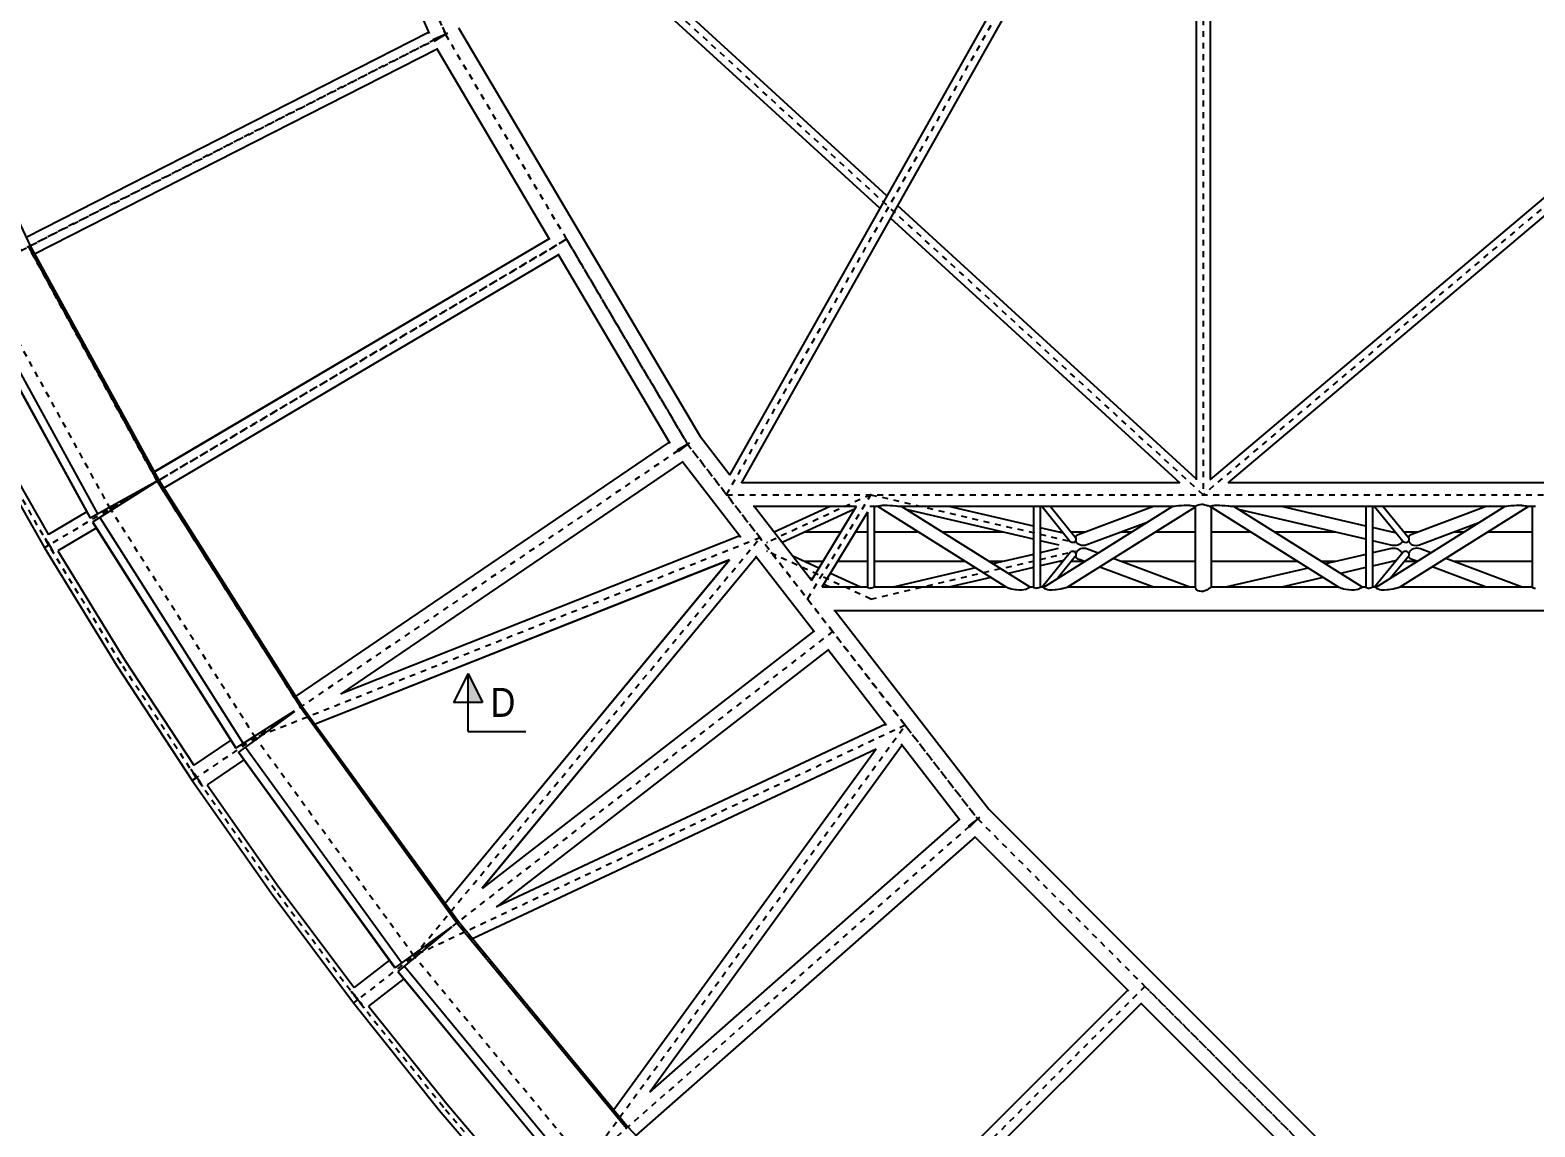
# Model space of a CAD drawing. Header units: millimetres. Extents: x 149919 to 150445, y 136651 to 136866.
# Drawn here: x 150205.24 to 150231.21, y 136682.97 to 136701.89 of the extents above; entities that cross this region are included whole.
import ezdxf

# ---------------------------------------------------------------- set-up
doc = ezdxf.new("R2010")
doc.units = ezdxf.units.MM
doc.header["$LTSCALE"] = 0.25
doc.linetypes.add('CENTER', pattern=[50.8, 31.75, -6.35, 6.35, -6.35])
doc.linetypes.add('XKITLINE00', pattern=[0])
doc.styles.add('ARIAL', font='arial.ttf')

# ---------------------------------------------------------------- blocks, each defined once
blk = doc.blocks.new('çatıı')
at = {"color": 8, "linetype": 'CENTER'}
for p, q in [((6731.6, 5903.8), (7059.2, 5144.6)), ((6731.6, 5903.8), (7059.2, 5144.6)), ((8366.9, 4350.3), (6771.7, 5810.3)), ((7544.5, 4350.3), (8366.9, 5810.3)), ((10096.4, 5810.3), (8366.9, 4350.3)), ((8366.9, 5810.3), (8366.9, 4350.3)), ((6895.4, 5524.2), (7059.2, 5144.6)), ((7059.2, 5144.6), (6145.7, 4679.7)), ((6255.7, 4735.7), (7059.2, 5144.6)), ((7059.2, 5144.6), (7476.9, 4437.5)), ((7059.2, 5144.6), (7476.9, 4437.5)), ((7059.2, 5144.6), (7268.1, 4791)), ((7268.1, 4791), (6374.4, 4263.1)), ((6480.8, 4325.9), (7268.1, 4791)), ((7268.1, 4791), (7476.9, 4437.5)), ((6561.5, 4373.6), (6339.3, 4778.2)), ((6480.8, 4325.9), (6255.7, 4735.7)), ((6374.4, 4263.1), (6256.8, 4469.6)), ((7476.9, 4437.5), (6629, 3861.7)), ((7476.9, 4437.5), (6731.1, 3931)), ((7476.9, 4437.5), (7977.9, 3790.9)), ((7476.9, 4437.5), (7977.9, 3790.9)), ((7602.2, 4275.8), (7476.9, 4437.5)), ((6808.7, 3983.7), (6561.5, 4373.6)), ((7544.5, 4350.3), (9008.6, 4350.3)), ((7793.3, 4350.3), (7614.2, 4267.8)), ((7793.3, 4350.3), (7684, 4170.3)), ((7793.3, 4350.3), (8146.2, 4267.8)), ((6731.1, 3931), (6480.8, 4325.9)), ((6498.5, 4060.4), (6374.4, 4263.1)), ((7602.2, 4275.8), (6731.1, 3931)), ((7602.2, 4275.8), (6731.1, 3931)), ((7004.7, 3554.2), (7602.2, 4275.8)), ((7004.7, 3554.2), (7602.2, 4275.8)), ((7727.4, 4114.2), (7602.2, 4275.8)), ((7602.2, 4275.8), (7602.2, 4275.8)), ((7793.3, 4170.3), (7614.2, 4252.8)), ((7793.3, 4170.3), (8146.2, 4252.8)), ((7727.4, 4114.2), (6907.1, 3478.5)), ((7727.4, 4114.2), (7004.7, 3554.2)), ((7852.7, 3952.5), (7727.4, 4114.2)), ((6629, 3861.7), (6498.5, 4060.4)), ((7078.8, 3611.6), (6808.7, 3983.7)), ((7852.7, 3952.5), (7004.7, 3554.2)), ((7852.7, 3952.5), (7004.7, 3554.2)), ((7301.3, 3195.2), (7852.7, 3952.5)), ((7301.3, 3195.2), (7852.7, 3952.5)), ((7852.7, 3952.5), (7977.9, 3790.9)), ((7004.7, 3554.2), (6731.1, 3931)), ((6765, 3667.9), (6629, 3861.7)), ((7977.9, 3790.9), (7208.6, 3113.6)), ((7977.9, 3790.9), (7301.3, 3195.2)), ((7977.9, 3790.9), (8266.5, 3501.7)), ((7977.9, 3790.9), (8555.1, 3212.6)), ((7977.9, 3790.9), (8555.1, 3212.6)), ((6907.1, 3478.5), (6765, 3667.9)), ((7371.6, 3257.1), (7078.8, 3611.6)), ((7301.3, 3195.2), (7004.7, 3554.2)), ((8266.5, 3501.7), (7532, 2768.6)), ((8266.5, 3501.7), (7619.4, 2855.9)), ((8266.5, 3501.7), (8555.1, 3212.6)), ((7055, 3293.7), (6907.1, 3478.5)), ((7208.6, 3113.6), (7055, 3293.7))]:
    blk.add_line(p, q, dxfattribs=at)
at = {"color": 8, "linetype": 'XKITLINE00'}
for p, q in [((7821.2, 4866.3), (6811.9, 5790)), ((8341.5, 5790), (7549.5, 4384)), ((8379.1, 5784), (8379.1, 4376.5)), ((7808.9, 4844.5), (6828.2, 5742.1)), ((8354.8, 5763.8), (7569.8, 4370.4)), ((8354.8, 5765.5), (8354.8, 4375.8)), ((6877.7, 5501), (7030.8, 5146.2)), ((6144.8, 5200.3), (6342.3, 4779.8)), ((7030.1, 5147.9), (6335.4, 4794.4)), ((7030.1, 5147.9), (6335.4, 4794.4)), ((7062.8, 5146.2), (7037.6, 5135.3)), ((7062.6, 5146.6), (7038.9, 5132.6)), ((7081.9, 5156.1), (7498, 4451.8)), ((7044.7, 5119.1), (6350, 4765.6)), ((7044.7, 5119.1), (6350, 4765.6)), ((7043.8, 5120.7), (7239, 4790.4)), ((7054.7, 5142.7), (7055, 5142.1)), ((7054.9, 5142.7), (7055.2, 5142.2)), ((9215.8, 5082.8), (8378.7, 4376.1)), ((9233.4, 5065.8), (8409.8, 4370.5)), ((8354.8, 4377.9), (7839.6, 4849.4)), ((8327.2, 4370.2), (7827.4, 4827.6)), ((6342.2, 4779.6), (6564.2, 4375.3)), ((6342.3, 4779.8), (6564.4, 4375.3)), ((7238, 4792), (6556.6, 4389.4)), ((7238, 4792), (6556.6, 4389.5)), ((6339.3, 4778.2), (6561.5, 4373.6)), ((7254.4, 4764.2), (6573, 4361.7)), ((7254.4, 4764.2), (6573, 4361.6)), ((7253.4, 4765.9), (7446.3, 4439.5)), ((6223.5, 4714.6), (6445.7, 4310)), ((6223.9, 4714.9), (6446.1, 4310.2)), ((6236.5, 4721.8), (6458.7, 4317.1)), ((6264.1, 4473.7), (6373.7, 4281.3)), ((6249.4, 4465.6), (6367.2, 4258.8)), ((7498, 4451.8), (7549.9, 4384.7)), ((7445.5, 4440.7), (6800.6, 4002.7)), ((7480.4, 4439.5), (7459.1, 4426.9)), ((7480.1, 4439.9), (7460.6, 4424.8)), ((7471.7, 4434.4), (7472.1, 4433.8)), ((7472, 4434.6), (7472.4, 4434)), ((7468.3, 4407.1), (6878.1, 4006.3)), ((7467.5, 4408.2), (7569, 4277.2)), ((6564.3, 4375.1), (6445.7, 4310)), ((6564.2, 4375.3), (6449.9, 4302.8)), ((6561.5, 4373.6), (6808.7, 3983.7)), ((6564.3, 4375.1), (6811.3, 3985.6)), ((6564.4, 4375.3), (6811.5, 3985.6)), ((8326.7, 4370.6), (7569.9, 4370.6)), ((9008.6, 4370.6), (8409.9, 4370.6)), ((6439.9, 4320.5), (6373.7, 4281.4)), ((7768.5, 4330), (7590.2, 4330)), ((7592.4, 4330), (7690.9, 4202.8)), ((7723.1, 4330), (7626.7, 4285.6)), ((7765.4, 4325.4), (7640.5, 4267.8)), ((7768.2, 4330), (7690.2, 4201.6)), ((7787.6, 4319.9), (7709, 4190.5)), ((7787.6, 4320.3), (7787.6, 4190.2)), ((7791.6, 4330.1), (7791.4, 4330.1)), ((7793.3, 4330.1), (7791.6, 4330.1)), ((7795.1, 4330), (7793.3, 4330.1)), ((7796.7, 4329.9), (7795.1, 4330)), ((7805.5, 4330), (7796, 4330)), ((7797, 4329.9), (7796.7, 4329.9)), ((7797.6, 4330), (7796.8, 4329.9)), ((7798, 4330), (7797, 4329.9)), ((7798.1, 4330), (7798, 4330)), ((7799, 4330), (7799, 4190.5)), ((7805.4, 4329.9), (7805.2, 4330)), ((8028.1, 4190.1), (7805.2, 4330)), ((7806.1, 4330.2), (7805.4, 4329.9)), ((7805.4, 4329.9), (7805.4, 4329.9)), ((7806.9, 4330.3), (7806.1, 4330.2)), ((7807.6, 4330.6), (7806.9, 4330.3)), ((7809.8, 4331.1), (7807.6, 4330.6)), ((7812.2, 4331.3), (7809.8, 4331.1)), ((7813, 4331.4), (7812.2, 4331.3)), ((7816.8, 4331.7), (7813, 4331.4)), ((7821.4, 4331.6), (7816.8, 4331.7)), ((7826.5, 4331.3), (7821.4, 4331.6)), ((7831.6, 4330.9), (7826.5, 4331.3)), ((7836.5, 4330.4), (7831.6, 4330.9)), ((7837.5, 4330.3), (7836.5, 4330.4)), ((7840.5, 4330.1), (7837.5, 4330.3)), ((7843.2, 4329.9), (7840.5, 4330.1)), ((8075.8, 4330), (7842.1, 4330)), ((7843.4, 4330), (7842.8, 4329.9)), ((7843.6, 4329.9), (7843.2, 4329.9)), ((7844.4, 4330), (7843.6, 4329.9)), ((8068.4, 4190.5), (7846.2, 4330)), ((8074.4, 4273.3), (7854.6, 4324.7)), ((8074.4, 4295.8), (7928.3, 4330)), ((8074.4, 4330), (8074.4, 4190.2)), ((8074.7, 4329.9), (8074.6, 4330)), ((8075.2, 4329.9), (8074.7, 4329.9)), ((8075.1, 4329.9), (8075, 4330)), ((8075.3, 4329.9), (8075.1, 4329.9)), ((8075.5, 4330), (8075.2, 4329.9)), ((8076.8, 4330.1), (8075.5, 4330)), ((8078.4, 4330.1), (8076.8, 4330.1)), ((8080.1, 4330.1), (8078.4, 4330.1)), ((8081.9, 4330), (8080.1, 4330.1)), ((8083.5, 4329.9), (8081.9, 4330)), ((8316, 4330), (8082.8, 4330)), ((8083.8, 4329.9), (8083.5, 4329.9)), ((8084.4, 4330), (8083.6, 4329.9)), ((8084.8, 4330), (8083.8, 4329.9)), ((8084.9, 4330), (8084.8, 4330)), ((8085.8, 4330), (8085.8, 4190.5)), ((8089.1, 4330), (8137.4, 4269.6)), ((8314.1, 4330), (8091.5, 4190.3)), ((8103.7, 4330), (8146.7, 4276.3)), ((8353.3, 4328.8), (8132.9, 4190.5)), ((8281.4, 4330), (8151, 4281.2)), ((8314.9, 4329.9), (8314.6, 4330)), ((8315.2, 4329.9), (8314.9, 4329.9)), ((8317, 4330.1), (8315.2, 4329.9)), ((8315.7, 4329.9), (8315.5, 4330)), ((8319.6, 4330.3), (8317, 4330.1)), ((8320.2, 4330.4), (8319.6, 4330.3)), ((8324.6, 4330.9), (8320.2, 4330.4)), ((8329.2, 4331.3), (8324.6, 4330.9)), ((8329.8, 4331.3), (8329.2, 4331.3)), ((8334.3, 4331.6), (8329.8, 4331.3)), ((8339, 4331.7), (8334.3, 4331.6)), ((8343.2, 4331.5), (8339, 4331.7)), ((8344.3, 4331.3), (8343.2, 4331.5)), ((8346.8, 4331.1), (8344.3, 4331.3)), ((8349.8, 4330.6), (8346.8, 4331.1)), ((8351.1, 4330.3), (8349.8, 4330.6)), ((8352.1, 4330.2), (8351.1, 4330.3)), ((8353.5, 4330), (8352.1, 4330.2)), ((8353.5, 4330), (8353.3, 4329)), ((8353.3, 4329), (8353.3, 4189.8)), ((8353.6, 4330), (8353.5, 4330)), ((8354.2, 4330.3), (8353.6, 4330.1)), ((8353.6, 4330.1), (8353.6, 4330)), ((8354.6, 4330.6), (8354.2, 4330.3)), ((8356.1, 4331.3), (8354.6, 4330.6)), ((8356.3, 4331.4), (8356.1, 4331.3)), ((8358.4, 4332.3), (8356.3, 4331.4)), ((8360.8, 4332.9), (8358.4, 4332.3)), ((8361, 4332.9), (8360.8, 4332.9)), ((8363.9, 4333.3), (8361, 4332.9)), ((8366.9, 4333.1), (8363.9, 4333.3)), ((8367.9, 4332.9), (8366.9, 4333.1)), ((8370, 4332.5), (8367.9, 4332.9)), ((8372.9, 4331.7), (8370, 4332.5)), ((8373.8, 4331.3), (8372.9, 4331.7)), ((8375.4, 4330.8), (8373.8, 4331.3)), ((8377, 4330.3), (8375.4, 4330.8)), ((8377.6, 4330.2), (8377, 4330.3)), ((8378.9, 4329.9), (8377.6, 4330.2)), ((8379.1, 4330), (8378.7, 4330)), ((8378.8, 4329.9), (8378.8, 4330)), ((8378.8, 4330), (8378.8, 4330)), ((8379, 4329.9), (8378.9, 4329.9)), ((8379.2, 4329.6), (8378.9, 4329.9)), ((8379.7, 4330.2), (8379, 4329.9)), ((8379, 4329.9), (8379, 4329.9)), ((8601.7, 4190.1), (8379.1, 4329.8)), ((8379.2, 4329.6), (8379.6, 4329.3)), ((8379.3, 4329.6), (8379.3, 4329.6)), ((8379.9, 4329.2), (8379.6, 4329.3)), ((8380.5, 4330.3), (8379.7, 4330.2)), ((8381.2, 4330.6), (8380.5, 4330.3)), ((8380.6, 4328.8), (8380.6, 4190.6)), ((8383.4, 4331), (8381.2, 4330.6)), ((8385.8, 4331.3), (8383.4, 4331)), ((8386.6, 4331.4), (8385.8, 4331.3)), ((8390.4, 4331.7), (8386.6, 4331.4)), ((8395, 4331.6), (8390.4, 4331.7)), ((8400.1, 4331.3), (8395, 4331.6)), ((8405.2, 4330.9), (8400.1, 4331.3)), ((8410.1, 4330.4), (8405.2, 4330.9)), ((8411.1, 4330.3), (8410.1, 4330.4)), ((8414.1, 4330.1), (8411.1, 4330.3)), ((8416.8, 4329.9), (8414.1, 4330.1)), ((8649.4, 4330), (8415.6, 4330)), ((8417, 4330), (8416.4, 4329.9)), ((8417.2, 4329.9), (8416.8, 4329.9)), ((8417.9, 4330), (8417.2, 4329.9)), ((8642, 4190.5), (8419.8, 4330)), ((8648, 4273.5), (8428.1, 4324.8)), ((8648, 4296), (8502.3, 4330)), ((8648, 4330), (8648, 4190.2)), ((8648.3, 4329.9), (8648.2, 4330)), ((8648.8, 4329.9), (8648.3, 4329.9)), ((8648.7, 4329.9), (8648.6, 4330)), ((8648.9, 4329.9), (8648.7, 4329.9)), ((8649.1, 4330), (8648.8, 4329.9)), ((8650.4, 4330.1), (8649.1, 4330)), ((8652, 4330.1), (8650.4, 4330.1)), ((8653.7, 4330.1), (8652, 4330.1)), ((8655.5, 4330), (8653.7, 4330.1)), ((8657.1, 4329.9), (8655.5, 4330)), ((8889.7, 4330), (8656.4, 4330)), ((8657.4, 4329.9), (8657.1, 4329.9)), ((8658, 4330), (8657.2, 4329.9)), ((8658.3, 4330), (8657.4, 4329.9)), ((8658.5, 4330), (8658.3, 4330)), ((8659.4, 4330), (8659.4, 4190.5)), ((8662.9, 4330), (8712.3, 4269.5)), ((8887.7, 4330), (8665.1, 4190.3)), ((8677.7, 4330), (8721.5, 4276.3)), ((8928.7, 4330), (8706.5, 4190.5)), ((8855.4, 4330), (8725.7, 4281.2)), ((8888.4, 4329.9), (8888.2, 4330)), ((8888.8, 4329.9), (8888.4, 4329.9)), ((8890.6, 4330.1), (8888.8, 4329.9)), ((8889.3, 4329.9), (8889.1, 4330)), ((8893.2, 4330.3), (8890.6, 4330.1)), ((8893.8, 4330.4), (8893.2, 4330.3)), ((8898.1, 4330.9), (8893.8, 4330.4)), ((8902.8, 4331.2), (8898.1, 4330.9)), ((8903.4, 4331.3), (8902.8, 4331.2)), ((8907.8, 4331.6), (8903.4, 4331.3)), ((8912.6, 4331.7), (8907.8, 4331.6)), ((8916.7, 4331.4), (8912.6, 4331.7)), ((8917.9, 4331.3), (8916.7, 4331.4)), ((8920.4, 4331.1), (8917.9, 4331.3)), ((8923.4, 4330.6), (8920.4, 4331.1)), ((8924.7, 4330.3), (8923.4, 4330.6)), ((8925.6, 4330.2), (8924.7, 4330.3)), ((8927.4, 4330), (8925.6, 4330.2)), ((8936.2, 4330), (8927.2, 4330)), ((8927.6, 4329.9), (8927.4, 4330)), ((8928.5, 4330), (8927.6, 4329.9)), ((8934.8, 4330), (8934.8, 4190.2)), ((8935.1, 4329.9), (8935, 4330)), ((8935.6, 4329.9), (8935.1, 4329.9)), ((8935.5, 4329.9), (8935.4, 4330)), ((8935.7, 4329.9), (8935.5, 4329.9)), ((8935.9, 4330), (8935.6, 4329.9)), ((8937.2, 4330.1), (8935.9, 4330)), ((8938.8, 4330.1), (8937.2, 4330.1)), ((8940.5, 4330.1), (8938.8, 4330.1)), ((6456.3, 4292.7), (6390.1, 4253.6)), ((6449.9, 4302.8), (6697.1, 3912.9)), ((6450.3, 4303.1), (6697.5, 3913.2)), ((6462.4, 4310.8), (6709.7, 3920.9)), ((8126.1, 4283.7), (8085.8, 4293.1)), ((8270.1, 4302.4), (8166, 4263.5)), ((8700.7, 4283.8), (8659.4, 4293.4)), ((8842.9, 4301.9), (8740.5, 4263.4)), ((6375.3, 4263.6), (6367.2, 4258.8)), ((6375.3, 4263.6), (6367.2, 4258.8)), ((6367.9, 4275.2), (6368.1, 4274.9)), ((6368.1, 4274.9), (6369.2, 4273.3)), ((6368.2, 4274.7), (6368.3, 4274.5)), ((6368.3, 4274.5), (6369.4, 4272.9)), ((6369.2, 4273.3), (6370.6, 4271.2)), ((6369.4, 4272.9), (6370.7, 4271)), ((6370.6, 4271.2), (6372.1, 4268.9)), ((6370.7, 4271), (6372.2, 4268.7)), ((6372.1, 4268.9), (6373.7, 4266.3)), ((6372.2, 4268.7), (6373.7, 4266.2)), ((6373.7, 4266.3), (6375.3, 4263.6)), ((6373.7, 4266.2), (6375.3, 4263.6)), ((6375.3, 4263.6), (6376.9, 4260.9)), ((6375.3, 4263.6), (6376.8, 4260.9)), ((6376.8, 4260.9), (6378.2, 4258.4)), ((6376.9, 4260.9), (6378.4, 4258.2)), ((7567.3, 4279.4), (6879, 4006.9)), ((7567.3, 4279.4), (6879.1, 4006.9)), ((7626.9, 4285.7), (7626.7, 4285.7)), ((7741.3, 4285.7), (7679.3, 4285.7)), ((7787.6, 4285.7), (7766.9, 4285.7)), ((7875.7, 4285.7), (7799, 4285.7)), ((8021.6, 4285.7), (7916.8, 4285.7)), ((8118.7, 4263), (8085.8, 4270.6)), ((8124.6, 4285.7), (8117.7, 4285.7)), ((8138.7, 4268.5), (8137.4, 4269.6)), ((8140.2, 4267.8), (8138.7, 4268.5)), ((8162.8, 4285.7), (8139.2, 4285.7)), ((8142, 4267.6), (8140.2, 4267.8)), ((8143.7, 4268), (8142, 4267.6)), ((8145.3, 4268.8), (8143.7, 4268)), ((8146.3, 4269.9), (8145.3, 4268.8)), ((8146.5, 4270.1), (8146.3, 4269.9)), ((8146.5, 4276.7), (8146.4, 4276.6)), ((8147.5, 4278.8), (8146.5, 4277.1)), ((8146.5, 4277.1), (8146.5, 4276.7)), ((8146.7, 4270.5), (8146.5, 4270.1)), ((8146.7, 4276.3), (8147, 4275.5)), ((8146.8, 4270.7), (8146.7, 4270.5)), ((8147.1, 4271.9), (8146.8, 4270.7)), ((8146.8, 4270.6), (8147.2, 4269.8)), ((8147, 4275.5), (8147.2, 4275.2)), ((8147.3, 4273.4), (8147.1, 4271.9)), ((8147.2, 4275.2), (8147.3, 4273.7)), ((8147.2, 4269.8), (8147.8, 4268.5)), ((8147.3, 4273.7), (8147.3, 4273.4)), ((8148.3, 4279.5), (8147.5, 4278.8)), ((8147.8, 4268.5), (8149.5, 4266.5)), ((8149, 4280.2), (8148.3, 4279.5)), ((8151, 4281.2), (8149, 4280.2)), ((8150.1, 4266), (8149.5, 4266.5)), ((8151.6, 4264.8), (8150.1, 4266)), ((8154, 4263.5), (8151.6, 4264.8)), ((8156.9, 4262.7), (8154, 4263.5)), ((8159.9, 4262.4), (8156.9, 4262.7)), ((8163, 4262.7), (8159.9, 4262.4)), ((8166, 4263.5), (8163, 4262.7)), ((8243.5, 4285.7), (8225.4, 4285.7)), ((8353.3, 4285.7), (8284.5, 4285.7)), ((8449.3, 4285.7), (8380.6, 4285.7)), ((8596, 4285.7), (8490.4, 4285.7)), ((8693.8, 4262.9), (8659.4, 4270.9)), ((8699.1, 4285.7), (8692.5, 4285.7)), ((8696.8, 4262.4), (8693.8, 4262.9)), ((8699.9, 4262.5), (8696.8, 4262.4)), ((8702.9, 4263.2), (8699.9, 4262.5)), ((8705.6, 4264.3), (8702.9, 4263.2)), ((8707.9, 4265.9), (8705.6, 4264.3)), ((8708, 4266), (8707.9, 4265.9)), ((8709.9, 4267.8), (8708, 4266)), ((8711.3, 4269.8), (8709.9, 4267.8)), ((8711.4, 4269.9), (8711.3, 4269.8)), ((8711.6, 4270.3), (8711.4, 4269.9)), ((8713.5, 4268.4), (8712.3, 4269.5)), ((8715.1, 4267.7), (8713.5, 4268.4)), ((8737.6, 4285.7), (8713.8, 4285.7)), ((8716.8, 4267.5), (8715.1, 4267.7)), ((8718.6, 4267.9), (8716.8, 4267.5)), ((8720.1, 4268.8), (8718.6, 4267.9)), ((8721.2, 4269.8), (8720.1, 4268.8)), ((8722.2, 4278.8), (8721.2, 4277)), ((8721.2, 4277), (8721.2, 4276.7)), ((8721.4, 4270), (8721.2, 4269.8)), ((8721.5, 4270.2), (8721.4, 4270)), ((8721.5, 4276.3), (8721.8, 4275.5)), ((8721.6, 4270.7), (8721.5, 4270.2)), ((8721.5, 4270.3), (8721.9, 4269.7)), ((8721.9, 4271.9), (8721.6, 4270.7)), ((8721.8, 4275.5), (8722, 4275.2)), ((8722.1, 4273.4), (8721.9, 4271.9)), ((8721.9, 4269.7), (8722.5, 4268.4)), ((8722, 4275.2), (8722.1, 4273.7)), ((8722.1, 4273.7), (8722.1, 4273.4)), ((8722.9, 4279.5), (8722.2, 4278.8)), ((8722.5, 4268.4), (8724.1, 4266.4)), ((8723.7, 4280.2), (8722.9, 4279.5)), ((8725.7, 4281.2), (8723.7, 4280.2)), ((8724.8, 4265.9), (8724.1, 4266.4)), ((8726.2, 4264.7), (8724.8, 4265.9)), ((8728.6, 4263.4), (8726.2, 4264.7)), ((8731.4, 4262.6), (8728.6, 4263.4)), ((8734.5, 4262.3), (8731.4, 4262.6)), ((8737.5, 4262.6), (8734.5, 4262.3)), ((8740.5, 4263.4), (8737.5, 4262.6)), ((8817.1, 4285.7), (8799.8, 4285.7)), ((8934.8, 4285.7), (8858.1, 4285.7)), ((6367.2, 4258.8), (6491.5, 4055.9)), ((6378.2, 4258.4), (6379.5, 4256)), ((6378.4, 4258.2), (6379.7, 4255.8)), ((6379.5, 4256), (6380.6, 4253.9)), ((6379.7, 4255.8), (6380.9, 4253.6)), ((6380.6, 4253.9), (6381.5, 4252.2)), ((6380.9, 4253.6), (6381.8, 4251.8)), ((6381.5, 4252.2), (6381.6, 4252)), ((6381.8, 4251.8), (6381.9, 4251.5)), ((6390.1, 4253.6), (6505.6, 4064.9)), ((7549.7, 4237.7), (6834.1, 3954.4)), ((7549.6, 4237.6), (6834.1, 3954.4)), ((7549.7, 4237.7), (7058.8, 3644.8)), ((7549.6, 4237.6), (7058.8, 3644.8)), ((7595.7, 4242.7), (7122.3, 3670.9)), ((7595.7, 4242.7), (7122.4, 3671.1)), ((7594.2, 4244.7), (7695.9, 4113.5)), ((7703.6, 4223.7), (7658.7, 4244.3)), ((7710.5, 4234.9), (7679.3, 4234.9)), ((7787.6, 4234.9), (7736, 4234.9)), ((7956.7, 4234.9), (7799, 4234.9)), ((8021.6, 4234.9), (7997.7, 4234.9)), ((8074.4, 4247.2), (8004.2, 4230.8)), ((8116.8, 4257.2), (8085.8, 4249.9)), ((8126.2, 4236.8), (8085.8, 4227.4)), ((8137.3, 4250.8), (8089.1, 4190.6)), ((8146.3, 4243.8), (8115.5, 4205.4)), ((8124.6, 4234.9), (8117.7, 4234.9)), ((8138.7, 4251.8), (8137.3, 4250.8)), ((8140.3, 4252.4), (8138.7, 4251.8)), ((8162.5, 4234.9), (8139.2, 4234.9)), ((8142, 4252.5), (8140.3, 4252.4)), ((8143.7, 4252), (8142, 4252.5)), ((8145.2, 4251.1), (8143.7, 4252)), ((8145.2, 4251.1), (8146, 4250.2)), ((8146, 4250.2), (8146.4, 4249.8)), ((8146.7, 4244.5), (8146.3, 4243.8)), ((8146.4, 4249.8), (8147, 4248.5)), ((8147, 4244.9), (8146.7, 4244.5)), ((8146.8, 4244.6), (8147.1, 4243.5)), ((8147, 4248.5), (8147.1, 4248.2)), ((8147.2, 4246.4), (8147, 4245)), ((8147.6, 4249.8), (8147.1, 4248.3)), ((8147.1, 4248.2), (8147.2, 4247.1)), ((8147.1, 4243.5), (8147.1, 4243.4)), ((8147.1, 4243.4), (8147.9, 4241.6)), ((8147.2, 4247.1), (8147.2, 4246.4)), ((8147.9, 4250.3), (8147.6, 4249.8)), ((8148.8, 4251.9), (8147.9, 4250.3)), ((8148.9, 4240.7), (8147.9, 4241.6)), ((8150.5, 4253.9), (8148.8, 4251.9)), ((8148.9, 4240.7), (8149.4, 4240.2)), ((8151.3, 4239.2), (8149.4, 4240.2)), ((8150.8, 4254.1), (8150.5, 4253.9)), ((8152.7, 4255.5), (8150.8, 4254.1)), ((8162.6, 4234.9), (8151.3, 4239.2)), ((8155.3, 4256.8), (8152.7, 4255.5)), ((8158.2, 4257.5), (8155.3, 4256.8)), ((8161.3, 4257.7), (8158.2, 4257.5)), ((8164.5, 4257.4), (8161.3, 4257.7)), ((8167.5, 4256.5), (8164.5, 4257.4)), ((8186, 4249.6), (8167.5, 4256.5)), ((8343.9, 4190.6), (8211.7, 4240)), ((8353.3, 4234.9), (8225.4, 4234.9)), ((8530.3, 4234.9), (8380.6, 4234.9)), ((8596, 4234.9), (8571.3, 4234.9)), ((8648, 4247), (8578, 4230.7)), ((8692, 4257.2), (8659.4, 4249.7)), ((8700.7, 4236.8), (8659.4, 4227.2)), ((8712.2, 4250.9), (8663, 4190.6)), ((8721.2, 4243.9), (8690.4, 4206.2)), ((8695.2, 4257.7), (8692, 4257.2)), ((8699.1, 4234.9), (8692.5, 4234.9)), ((8698.4, 4257.6), (8695.2, 4257.7)), ((8701.5, 4256.9), (8698.4, 4257.6)), ((8704.3, 4255.8), (8701.5, 4256.9)), ((8706.6, 4254.2), (8704.3, 4255.8)), ((8706.6, 4254.2), (8706.7, 4254.1)), ((8708.7, 4252.3), (8706.7, 4254.1)), ((8708.7, 4252.3), (8710.2, 4250.3)), ((8710.2, 4250.3), (8710.3, 4250.2)), ((8710.3, 4250.2), (8710.8, 4249.3)), ((8713.5, 4252), (8712.2, 4250.9)), ((8715.1, 4252.5), (8713.5, 4252)), ((8736.1, 4234.9), (8713.8, 4234.9)), ((8716.9, 4252.6), (8715.1, 4252.5)), ((8718.6, 4252.1), (8716.9, 4252.6)), ((8720.1, 4251.2), (8718.6, 4252.1)), ((8720.1, 4251.2), (8720.8, 4250.3)), ((8720.8, 4250.3), (8721.3, 4249.8)), ((8721.4, 4244.3), (8721.2, 4243.9)), ((8721.3, 4249.8), (8721.7, 4248.9)), ((8721.8, 4245), (8721.4, 4244.3)), ((8721.5, 4244.5), (8721.7, 4243.6)), ((8721.7, 4248.9), (8721.9, 4248.2)), ((8721.7, 4243.6), (8721.7, 4243.4)), ((8721.7, 4243.4), (8722.6, 4241.7)), ((8722.2, 4249.9), (8721.8, 4248.7)), ((8722, 4246.4), (8721.8, 4245)), ((8721.9, 4248.2), (8722, 4247.1)), ((8722, 4247.1), (8722, 4246.4)), ((8722.5, 4250.4), (8722.2, 4249.9)), ((8723.4, 4252), (8722.5, 4250.4)), ((8723.6, 4240.8), (8722.6, 4241.7)), ((8725.1, 4254), (8723.4, 4252)), ((8723.6, 4240.8), (8724, 4240.3)), ((8726, 4239.2), (8724, 4240.3)), ((8725.4, 4254.2), (8725.1, 4254)), ((8727.3, 4255.6), (8725.4, 4254.2)), ((8736.7, 4235.2), (8726, 4239.2)), ((8729.8, 4256.9), (8727.3, 4255.6)), ((8732.7, 4257.6), (8729.8, 4256.9)), ((8735.8, 4257.8), (8732.7, 4257.6)), ((8739, 4257.5), (8735.8, 4257.8)), ((8742, 4256.6), (8739, 4257.5)), ((8760, 4249.8), (8742, 4256.6)), ((8917.6, 4190.6), (8785.7, 4240.2)), ((8934.8, 4234.9), (8799.8, 4234.9)), ((7775.4, 4190.6), (7723.6, 4214.5)), ((7974.3, 4223.8), (7832.1, 4190.6)), ((8074.4, 4224.7), (8030.3, 4214.4)), ((8281.4, 4190.6), (8188.4, 4225.3)), ((8548.1, 4223.7), (8405.8, 4190.6)), ((8648, 4224.5), (8604.1, 4214.3)), ((8855.4, 4190.6), (8762.3, 4225.6)), ((7692.2, 4204.8), (7687.8, 4206.9)), ((7787.6, 4190.6), (7709.1, 4190.6)), ((7723.1, 4190.6), (7712.1, 4195.6)), ((7787.6, 4190.2), (7787.9, 4189.8)), ((7788.4, 4189.6), (7787.9, 4189.8)), ((7788.7, 4189.3), (7788.4, 4189.6)), ((7790, 4188.9), (7788.7, 4189.3)), ((7791.6, 4188.7), (7790, 4188.9)), ((7793.3, 4188.8), (7791.6, 4188.7)), ((7795.1, 4189), (7793.3, 4188.8)), ((7796.7, 4189.5), (7795.1, 4189)), ((7797, 4189.6), (7796.7, 4189.5)), ((7798, 4189.9), (7797, 4189.6)), ((7798.8, 4190.3), (7798, 4189.9)), ((7798.9, 4190.4), (7798.8, 4190.3)), ((7799, 4190.5), (7798.9, 4190.4)), ((8027.3, 4190.6), (7799, 4190.6)), ((8000.4, 4207.4), (7928.3, 4190.6)), ((8028.9, 4189.6), (8028.1, 4190.1)), ((8029.2, 4189.4), (8028.9, 4189.6)), ((8031.8, 4188.5), (8029.2, 4189.4)), ((8033.3, 4188.2), (8031.8, 4188.5)), ((8035.5, 4187.5), (8033.3, 4188.2)), ((8039.9, 4186.7), (8035.5, 4187.5)), ((8043.3, 4186.2), (8039.9, 4186.7)), ((8044.7, 4186), (8043.3, 4186.2)), ((8049.5, 4185.6), (8044.7, 4186)), ((8053.9, 4185.7), (8049.5, 4185.6)), ((8057.7, 4186.2), (8053.9, 4185.7)), ((8061, 4186.9), (8057.7, 4186.2)), ((8063.5, 4187.9), (8061, 4186.9)), ((8063.9, 4188.2), (8063.5, 4187.9)), ((8065.6, 4188.8), (8063.9, 4188.2)), ((8066.7, 4189.6), (8065.6, 4188.8)), ((8067, 4189.7), (8066.7, 4189.6)), ((8068, 4190.3), (8067, 4189.7)), ((8068.4, 4190.5), (8067.9, 4190.4)), ((8067.9, 4190.4), (8068, 4190.3)), ((8074.4, 4190.6), (8068.3, 4190.6)), ((8074.4, 4190.2), (8074.7, 4189.8)), ((8075.2, 4189.6), (8074.7, 4189.8)), ((8075.5, 4189.3), (8075.2, 4189.6)), ((8076.8, 4188.9), (8075.5, 4189.3)), ((8078.4, 4188.7), (8076.8, 4188.9)), ((8080.1, 4188.8), (8078.4, 4188.7)), ((8081.9, 4189), (8080.1, 4188.8)), ((8083.5, 4189.5), (8081.9, 4189)), ((8083.8, 4189.6), (8083.5, 4189.5)), ((8084.8, 4189.9), (8083.8, 4189.6)), ((8085.6, 4190.3), (8084.8, 4189.9)), ((8085.7, 4190.4), (8085.6, 4190.3)), ((8085.8, 4190.5), (8085.7, 4190.4)), ((8092, 4190.6), (8085.8, 4190.6)), ((8091.5, 4190.3), (8091.5, 4189.7)), ((8091.7, 4189.6), (8091.5, 4189.7)), ((8091.7, 4189.6), (8092, 4188.9)), ((8093.2, 4188.2), (8092, 4188.9)), ((8093.2, 4188.2), (8093.3, 4188)), ((8095.3, 4187), (8093.3, 4188)), ((8098.2, 4186.3), (8095.3, 4187)), ((8098.7, 4186.2), (8098.2, 4186.3)), ((8101.8, 4185.7), (8098.7, 4186.2)), ((8106.2, 4185.6), (8101.8, 4185.7)), ((8111.3, 4185.9), (8106.2, 4185.6)), ((8113.2, 4186.2), (8111.3, 4185.9)), ((8116.6, 4186.6), (8113.2, 4186.2)), ((8121.6, 4187.5), (8116.6, 4186.6)), ((8124.7, 4188.2), (8121.6, 4187.5)), ((8126.2, 4188.4), (8124.7, 4188.2)), ((8129.7, 4189.3), (8126.2, 4188.4)), ((8130.5, 4189.6), (8129.7, 4189.3)), ((8132, 4190), (8130.5, 4189.6)), ((8132.8, 4190.4), (8132, 4190)), ((8132.9, 4190.5), (8132.8, 4190.4)), ((8353.3, 4190.6), (8133, 4190.6)), ((8353.3, 4189.8), (8353.4, 4189.6)), ((8353.4, 4189.6), (8353.6, 4188.8)), ((8353.6, 4188.8), (8354.2, 4188.2)), ((8354.2, 4188.2), (8354.6, 4187.4)), ((8356.1, 4186.2), (8354.6, 4187.4)), ((8356.1, 4186.2), (8356.3, 4186)), ((8358.4, 4184.6), (8356.3, 4186)), ((8360.8, 4183.7), (8358.4, 4184.6)), ((8361, 4183.6), (8360.8, 4183.7)), ((8363.9, 4183.1), (8361, 4183.6)), ((8366.9, 4183.4), (8363.9, 4183.1)), ((8367.9, 4183.7), (8366.9, 4183.4)), ((8370, 4184.3), (8367.9, 4183.7)), ((8372.9, 4185.6), (8370, 4184.3)), ((8373.8, 4186.2), (8372.9, 4185.6)), ((8375.4, 4187), (8373.8, 4186.2)), ((8377, 4188.2), (8375.4, 4187)), ((8377.6, 4188.5), (8377, 4188.2)), ((8379.2, 4189.6), (8377.6, 4188.5)), ((8380.2, 4190.3), (8379.2, 4189.6)), ((8379.2, 4189.6), (8379.2, 4189.6)), ((8380.3, 4190.4), (8380.2, 4190.3)), ((8380.6, 4190.6), (8380.3, 4190.4)), ((8600.9, 4190.6), (8380.5, 4190.6)), ((8574.2, 4207.3), (8502.3, 4190.6)), ((8602.5, 4189.6), (8601.7, 4190.1)), ((8602.9, 4189.4), (8602.5, 4189.6)), ((8605.4, 4188.5), (8602.9, 4189.4)), ((8606.9, 4188.2), (8605.4, 4188.5)), ((8609.1, 4187.5), (8606.9, 4188.2)), ((8613.5, 4186.6), (8609.1, 4187.5)), ((8616.9, 4186.2), (8613.5, 4186.6)), ((8618.3, 4186), (8616.9, 4186.2)), ((8623.1, 4185.6), (8618.3, 4186)), ((8627.5, 4185.7), (8623.1, 4185.6)), ((8631.3, 4186.2), (8627.5, 4185.7)), ((8634.6, 4186.9), (8631.3, 4186.2)), ((8637.1, 4187.9), (8634.6, 4186.9)), ((8637.5, 4188.2), (8637.1, 4187.9)), ((8639.2, 4188.8), (8637.5, 4188.2)), ((8640.3, 4189.6), (8639.2, 4188.8)), ((8640.6, 4189.7), (8640.3, 4189.6)), ((8641.5, 4190.2), (8640.6, 4189.7)), ((8642, 4190.5), (8641.5, 4190.4)), ((8641.5, 4190.4), (8641.5, 4190.2)), ((8648, 4190.6), (8641.9, 4190.6)), ((8648, 4190.2), (8648.3, 4189.8)), ((8648.8, 4189.6), (8648.3, 4189.8)), ((8649.1, 4189.3), (8648.8, 4189.6)), ((8650.4, 4188.9), (8649.1, 4189.3)), ((8652, 4188.7), (8650.4, 4188.9)), ((8653.7, 4188.7), (8652, 4188.7)), ((8655.5, 4189), (8653.7, 4188.7)), ((8657.1, 4189.5), (8655.5, 4189)), ((8657.4, 4189.6), (8657.1, 4189.5)), ((8658.3, 4189.9), (8657.4, 4189.6)), ((8659.2, 4190.3), (8658.3, 4189.9)), ((8659.3, 4190.4), (8659.2, 4190.3)), ((8659.4, 4190.5), (8659.3, 4190.4)), ((8665.5, 4190.6), (8659.4, 4190.6)), ((8665.1, 4190.3), (8665.1, 4189.7)), ((8665.3, 4189.6), (8665.1, 4189.7)), ((8665.3, 4189.6), (8665.6, 4188.9)), ((8666.8, 4188.2), (8665.6, 4188.9)), ((8666.8, 4188.2), (8666.9, 4188)), ((8668.9, 4187), (8666.9, 4188)), ((8671.8, 4186.2), (8668.9, 4187)), ((8672.3, 4186.2), (8671.8, 4186.2)), ((8675.4, 4185.7), (8672.3, 4186.2)), ((8679.8, 4185.6), (8675.4, 4185.7)), ((8684.9, 4185.9), (8679.8, 4185.6)), ((8686.8, 4186.2), (8684.9, 4185.9)), ((8690.1, 4186.6), (8686.8, 4186.2)), ((8695.2, 4187.4), (8690.1, 4186.6)), ((8698.3, 4188.2), (8695.2, 4187.4)), ((8699.8, 4188.4), (8698.3, 4188.2)), ((8703.3, 4189.3), (8699.8, 4188.4)), ((8704.1, 4189.6), (8703.3, 4189.3)), ((8705.6, 4190), (8704.1, 4189.6)), ((8706.4, 4190.4), (8705.6, 4190)), ((8706.5, 4190.5), (8706.4, 4190.4)), ((8934.8, 4190.6), (8706.6, 4190.6)), ((8934.8, 4190.2), (8935.1, 4189.8)), ((8935.6, 4189.6), (8935.1, 4189.8)), ((8935.9, 4189.3), (8935.6, 4189.6)), ((8937.2, 4188.9), (8935.9, 4189.3)), ((8938.8, 4188.7), (8937.2, 4188.9)), ((8940.5, 4188.7), (8938.8, 4188.7)), ((9008.6, 4150), (7729.6, 4150)), ((7731.8, 4150), (7997, 3807.7)), ((7694.9, 4114.7), (7122.4, 3671)), ((7719.8, 4082.6), (7146.8, 3638.6)), ((7718.9, 4083.7), (7820.5, 3952.5)), ((6491.5, 4055.9), (6622, 3856.9)), ((6505.6, 4064.9), (6624.8, 3883.3)), ((6798.1, 3977), (6697.1, 3912.9)), ((6798.7, 3976.4), (6701.8, 3906.1)), ((6811.3, 3985.6), (6808.7, 3983.7)), ((6811.4, 3985.4), (6808.7, 3983.7)), ((6808.7, 3983.7), (7078.8, 3611.6)), ((6811.4, 3985.4), (7081.3, 3613.6)), ((6811.5, 3985.6), (7081.4, 3613.6)), ((7819, 3954.5), (7147.2, 3638.9)), ((7819, 3954.5), (7147.3, 3639)), ((6688.5, 3926.6), (6624.8, 3883.3)), ((6701.8, 3906.1), (6971.8, 3534)), ((6702.1, 3906.3), (6972.2, 3534.2)), ((6713.8, 3914.8), (6983.9, 3542.7)), ((7802.7, 3911.2), (7106, 3583.9)), ((7802.6, 3911.1), (7106, 3583.9)), ((7802.7, 3911.2), (7349.6, 3289)), ((7802.6, 3911.1), (7349.6, 3289)), ((7847.4, 3917.9), (7411.7, 3319.4)), ((7847.4, 3917.8), (7411.7, 3319.5)), ((7845.7, 3920.1), (7947.2, 3789)), ((6619.1, 3877.2), (6619.4, 3876.8)), ((6619.4, 3876.8), (6620.6, 3875.3)), ((6619.8, 3876.1), (6620, 3875.9)), ((6620, 3875.9), (6621.1, 3874.5)), ((6620.6, 3875.3), (6622.1, 3873.4)), ((6621.1, 3874.5), (6622.5, 3872.7)), ((6622.1, 3873.4), (6623.8, 3871.1)), ((6622.5, 3872.7), (6624.1, 3870.6)), ((6623.8, 3871.1), (6625.7, 3868.6)), ((6624.1, 3870.6), (6625.9, 3868.2)), ((6711.2, 3893), (6647.6, 3849.8)), ((6630, 3862.3), (6622, 3856.9)), ((6630, 3862.3), (6622, 3856.9)), ((6622, 3856.9), (6758.2, 3663)), ((6625.7, 3868.6), (6627.6, 3865.8)), ((6625.9, 3868.2), (6627.7, 3865.6)), ((6627.6, 3865.8), (6629.6, 3862.9)), ((6627.7, 3865.6), (6629.6, 3862.9)), ((6629.6, 3862.9), (6631.6, 3860)), ((6629.6, 3862.9), (6631.5, 3860.1)), ((6631.5, 3860.1), (6633.2, 3857.4)), ((6631.6, 3860), (6633.5, 3857.1)), ((6633.2, 3857.4), (6634.9, 3854.8)), ((6633.5, 3857.1), (6635.3, 3854.4)), ((6634.9, 3854.8), (6636.4, 3852.4)), ((6635.3, 3854.4), (6636.8, 3851.9)), ((6636.4, 3852.4), (6637.6, 3850.3)), ((6636.8, 3851.9), (6638.2, 3849.6)), ((6637.6, 3850.3), (6638.6, 3848.6)), ((6638.2, 3849.6), (6639.2, 3847.8)), ((6638.6, 3848.6), (6639, 3847.8)), ((6639.2, 3847.8), (6639.8, 3846.7)), ((6647.6, 3849.8), (6771.8, 3672.8)), ((7981.1, 3793.3), (7961.6, 3778.2)), ((7980.7, 3793.7), (7963.3, 3776.2)), ((7997, 3807.7), (8571.9, 3231.7)), ((7946.4, 3790.1), (7411.6, 3319.3)), ((7973.1, 3787.1), (7973.6, 3786.6)), ((7973.4, 3787.4), (7973.9, 3786.8)), ((7973.2, 3759.7), (7388, 3244.5)), ((7972.2, 3760.6), (8238.4, 3493.9)), ((6758.2, 3663), (6900.4, 3473.4)), ((6771.8, 3672.8), (6901.6, 3499.9)), ((7081.3, 3613.6), (7078.8, 3611.6)), ((7081.4, 3613.5), (7078.8, 3611.6)), ((7078.8, 3611.6), (7371.6, 3257.1)), ((7081.4, 3613.6), (7374.2, 3259.3)), ((7081.4, 3613.5), (7374, 3259.3)), ((7069.4, 3604.8), (6971.8, 3534)), ((7070, 3604.3), (6976.9, 3527.4)), ((6962.4, 3547), (6901.5, 3499.9)), ((6988.4, 3536.9), (7281.2, 3182.4)), ((6987.2, 3515), (6926.4, 3467.8)), ((6976.9, 3527.4), (7269.8, 3173)), ((6977.3, 3527.7), (7270.1, 3173.3)), ((6896.5, 3493.1), (6896.2, 3493.4)), ((6896.5, 3493.1), (6897.9, 3491.6)), ((6897.2, 3492.2), (6897, 3492.4)), ((6897.2, 3492.2), (6898.4, 3490.9)), ((6897.9, 3491.6), (6899.5, 3489.8)), ((6898.4, 3490.9), (6899.9, 3489.2)), ((6899.5, 3489.8), (6901.3, 3487.7)), ((6899.9, 3489.2), (6901.7, 3487.1)), ((6901.3, 3487.7), (6903.3, 3485.2)), ((6901.7, 3487.1), (6903.5, 3484.9)), ((6903.3, 3485.2), (6905.5, 3482.6)), ((6903.5, 3484.9), (6905.5, 3482.4)), ((6905.5, 3482.6), (6907.6, 3479.8)), ((6905.5, 3482.4), (6907.6, 3479.8)), ((8237.1, 3495.2), (7677, 2936.2)), ((8237.2, 3495.2), (7677.1, 2936.2)), ((6908, 3479.3), (6900.4, 3473.4)), ((6908, 3479.3), (6900.4, 3473.4)), ((6900.4, 3473.4), (7048.5, 3288.3)), ((6907.6, 3479.8), (6909.8, 3477)), ((6907.6, 3479.8), (6909.6, 3477.1)), ((6909.6, 3477.1), (6911.6, 3474.5)), ((6909.8, 3477), (6911.9, 3474.3)), ((6911.6, 3474.5), (6913.4, 3472.1)), ((6911.9, 3474.3), (6913.8, 3471.7)), ((6913.4, 3472.1), (6915, 3469.8)), ((6913.8, 3471.7), (6915.5, 3469.2)), ((6915, 3469.8), (6916.4, 3467.8)), ((6915.5, 3469.2), (6917, 3467.1)), ((6916.4, 3467.8), (6917.5, 3466.1)), ((6917, 3467.1), (6918.1, 3465.3)), ((6917.5, 3466.1), (6917.9, 3465.3)), ((6918.1, 3465.3), (6918.7, 3464.3)), ((6926.4, 3467.8), (7061.4, 3299)), ((8259.9, 3472.4), (7699.8, 2913.4)), ((8258.6, 3473.7), (8528.1, 3203.7)), ((7061.4, 3299), (7201.8, 3134.5)), ((7048.5, 3288.3), (7202.3, 3108)), ((7374.2, 3259.3), (7688.1, 2924.5))]:
    blk.add_line(p, q, dxfattribs=at)
at = {"color": 30, "linetype": 'XKITLINE00'}
for p, q in [((7098.1, 4041.9), (7073.1, 3991.9)), ((7098.1, 4041.9), (7123.1, 3991.9)), ((7123.1, 3991.9), (7073.1, 3991.9))]:
    blk.add_line(p, q, dxfattribs=at)
at = {"color": 2, "linetype": 'XKITLINE00'}
for q in [(7098.1, 4041.9), (7198.1, 3941.9)]:
    blk.add_line((7098.1, 3941.9), q, dxfattribs=at)
at = {"color": 8, "linetype": 'XKITLINE00'}
for centre in [(7059.2, 5144.6), (7059.2, 5144.6), (7059.2, 5144.6), (7059.2, 5144.6), (7059.2, 5144.6), (7059.2, 5144.6), (7059.2, 5144.6), (7059.2, 5144.6), (7059.2, 5144.6), (7059.2, 5144.6), (7268.1, 4791), (7268.1, 4791), (7268.1, 4791), (7268.1, 4791), (7268.1, 4791), (7476.9, 4437.5), (7476.9, 4437.5), (7476.9, 4437.5), (7476.9, 4437.5), (7476.9, 4437.5), (7476.9, 4437.5), (7476.9, 4437.5), (7476.9, 4437.5), (7476.9, 4437.5), (7476.9, 4437.5), (6561.5, 4373.6), (6561.5, 4373.6), (7544.5, 4350.3), (7544.5, 4350.3), (7793.3, 4350.3), (7793.3, 4350.3), (7793.3, 4350.3), (8366.9, 4350.3), (8366.9, 4350.3), (8366.9, 4350.3), (6480.8, 4325.9), (6480.8, 4325.9), (6480.8, 4325.9), (6374.4, 4263.1), (6374.4, 4263.1), (6374.4, 4263.1), (7602.2, 4275.8), (7602.2, 4275.8), (7602.2, 4275.8), (7602.2, 4275.8), (7602.2, 4275.8), (7602.2, 4275.8), (7602.2, 4275.8), (7614.2, 4267.8), (8146.2, 4267.8), (7614.2, 4252.8), (8146.2, 4252.8), (7684, 4170.3), (7793.3, 4170.3), (7793.3, 4170.3), (7727.4, 4114.2), (7727.4, 4114.2), (7727.4, 4114.2), (7727.4, 4114.2), (7727.4, 4114.2), (6498.5, 4060.4), (6498.5, 4060.4), (6808.7, 3983.7), (6808.7, 3983.7), (7852.7, 3952.5), (7852.7, 3952.5), (7852.7, 3952.5), (7852.7, 3952.5), (7852.7, 3952.5), (7852.7, 3952.5), (7852.7, 3952.5), (6731.1, 3931), (6731.1, 3931), (6731.1, 3931), (6731.1, 3931), (6731.1, 3931), (6629, 3861.7), (6629, 3861.7), (6629, 3861.7), (7977.9, 3790.9), (7977.9, 3790.9), (7977.9, 3790.9), (7977.9, 3790.9), (7977.9, 3790.9), (7977.9, 3790.9), (7977.9, 3790.9), (7977.9, 3790.9), (7977.9, 3790.9), (7977.9, 3790.9), (6765, 3667.9), (6765, 3667.9), (7078.8, 3611.6), (7078.8, 3611.6), (7004.7, 3554.2), (7004.7, 3554.2), (7004.7, 3554.2), (7004.7, 3554.2), (7004.7, 3554.2), (7004.7, 3554.2), (7004.7, 3554.2), (8266.5, 3501.7), (8266.5, 3501.7), (8266.5, 3501.7), (8266.5, 3501.7), (8266.5, 3501.7), (6907.1, 3478.5), (6907.1, 3478.5), (6907.1, 3478.5), (7055, 3293.7), (7055, 3293.7)]:
    blk.add_circle(centre, 0.05, dxfattribs=at)
at = {"color": 30, "linetype": 'Continuous'}
blk.add_solid([(7123.1, 3991.9), (7098.1, 4041.9), (7123.1, 3991.9), (7098.1, 3991.9)], dxfattribs=at)
at = {"color": 116, "true_color": 0x136734, "style": 'ARIAL', "width": 0.85}
blk.add_text('D', height=50, dxfattribs=at).set_placement((7136.9, 3966.9))

msp = doc.modelspace()

# ---------------------------------------------------------------- block references
at = {"xscale": 0.009999943142843078, "yscale": 0.009999943142843078, "zscale": 0.009999943142843078}
msp.add_blockref('çatıı', (150141.814, 136650.373), dxfattribs=at)

doc.saveas('drawing.dxf')
